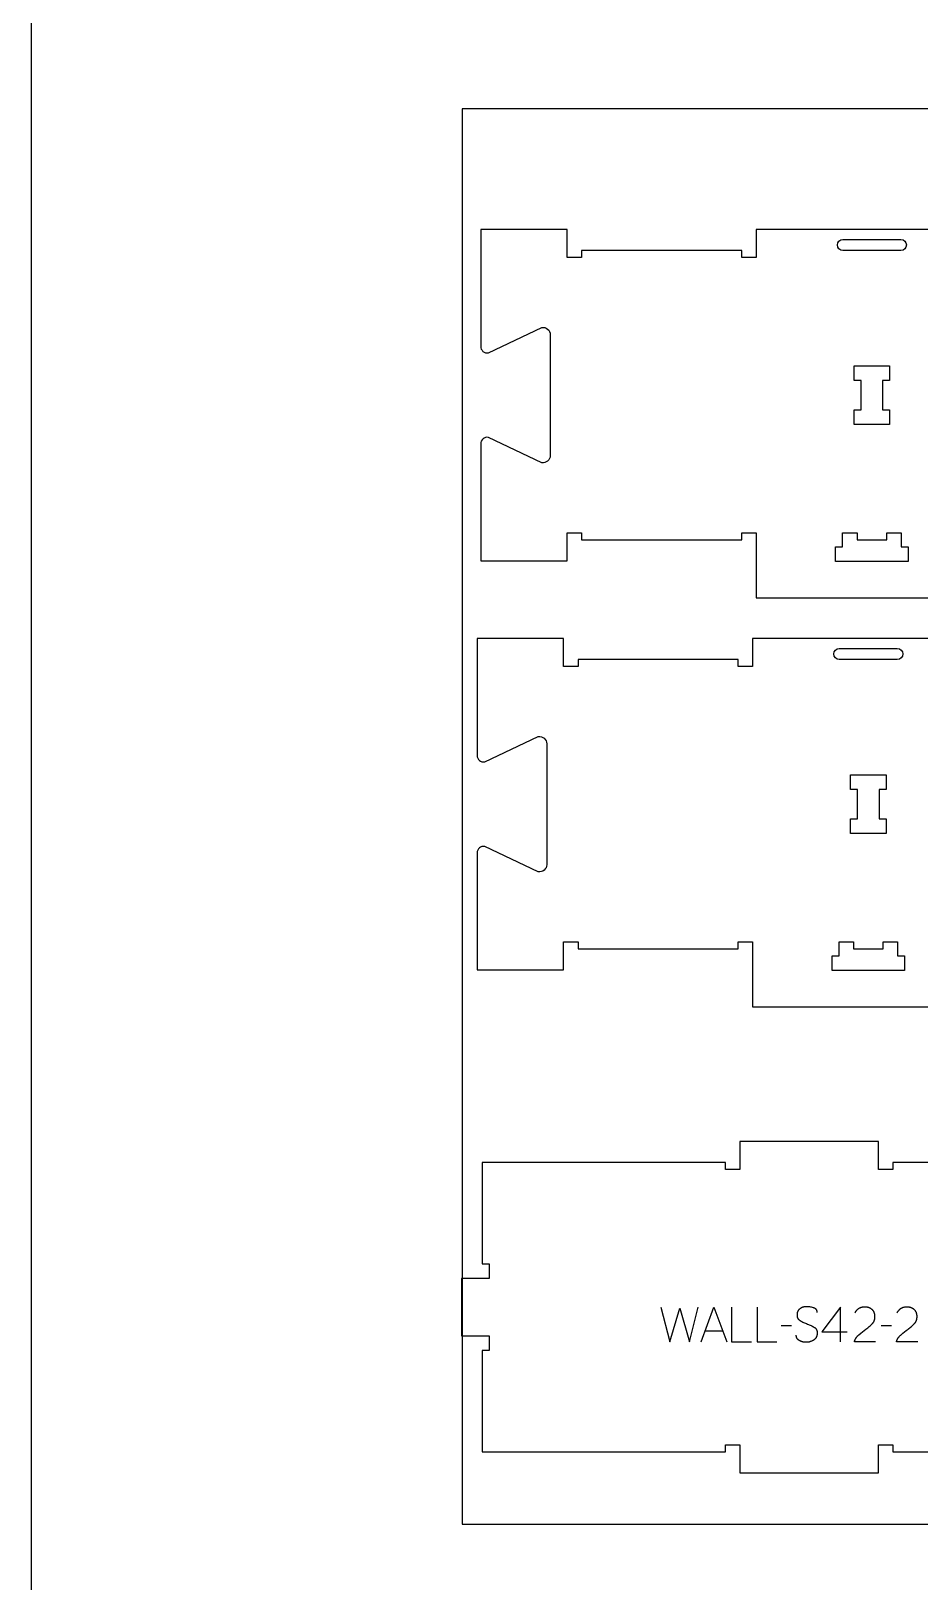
# Model space of a CAD drawing. Extents: x -17068 to -13885, y -19593 to -11999.
# Drawn here: x -17068 to -16302, y -15293 to -13956 of the extents above; entities that cross this region are included whole.
import ezdxf

# ---------------------------------------------------------------- set-up
doc = ezdxf.new("R2010")
doc.units = 0
for name, color, linetype in [('0_SHEET_SPRUCEPLY_2440X122', 1, 'CONTINUOUS'), ('1_ANYTOOL_1MMDEEP_LABELS_S', 2, 'CONTINUOUS'), ('3_ANYTOOL_CUTTHROUGH_INSID', 4, 'CONTINUOUS'), ('4_ANYTOOL_CUTTHROUGH_OUTSI', 5, 'CONTINUOUS'), ('DONOTCUT', 18, 'CONTINUOUS')]:
    doc.layers.add(name, color=color, linetype=linetype)

msp = doc.modelspace()

# ---------------------------------------------------------------- linework, layer by layer
at = {"layer": '0_SHEET_SPRUCEPLY_2440X122'}
msp.add_lwpolyline([(-16696.5, -14023.3), (-16696.5, -15243.3), (-14256.5, -15243.3), (-14256.5, -14023.3)], close=True, dxfattribs=at)
at = {"layer": '1_ANYTOOL_1MMDEEP_LABELS_S'}
for points in [[(-16525.2, -15056.3), (-16517.5, -15086.3), (-16509, -15057.2), (-16500.6, -15086.3), (-16493.1, -15056.3)], [(-16490.5, -15086.3), (-16479.6, -15056.3), (-16468.5, -15086.3)], [(-16464.3, -15056.3), (-16464.3, -15086.3), (-16447.2, -15086.3)], [(-16442.4, -15056.3), (-16442.4, -15086.3), (-16425.3, -15086.3)], [(-16390.5, -15060.9), (-16390.5, -15060.7), (-16390.5, -15060.6), (-16390.5, -15060.5), (-16390.5, -15060.4), (-16390.5, -15060.3), (-16390.5, -15060.3), (-16390.5, -15060.2), (-16390.5, -15060.1), (-16390.5, -15060), (-16390.6, -15059.9), (-16390.6, -15059.8), (-16390.6, -15059.7), (-16390.6, -15059.7), (-16390.6, -15059.6), (-16390.7, -15059.5), (-16390.7, -15059.4), (-16390.7, -15059.3), (-16390.8, -15059.3), (-16390.8, -15059.2), (-16390.8, -15059.1), (-16390.8, -15059), (-16390.9, -15059), (-16390.9, -15058.9), (-16391, -15058.8), (-16391, -15058.8), (-16391, -15058.7), (-16391.1, -15058.6), (-16391.1, -15058.6), (-16391.2, -15058.5), (-16391.2, -15058.4), (-16391.3, -15058.4), (-16391.3, -15058.3), (-16391.4, -15058.3), (-16391.4, -15058.2), (-16391.5, -15058.1), (-16391.6, -15058.1), (-16391.6, -15058), (-16391.7, -15058), (-16391.7, -15057.9), (-16391.8, -15057.9), (-16391.9, -15057.8), (-16391.9, -15057.8), (-16392, -15057.7), (-16392.1, -15057.7), (-16392.2, -15057.6), (-16392.2, -15057.6), (-16392.3, -15057.5), (-16392.4, -15057.5), (-16392.5, -15057.4), (-16392.5, -15057.4), (-16392.6, -15057.3), (-16392.8, -15057.3), (-16393, -15057.2), (-16393.2, -15057.1), (-16393.3, -15057), (-16393.5, -15057), (-16393.7, -15056.9), (-16394.6, -15056.7), (-16395.4, -15056.5), (-16396.1, -15056.3), (-16396.9, -15056.2), (-16397.3, -15056.1), (-16397.7, -15056.1), (-16398, -15056.1), (-16398.4, -15056), (-16398.8, -15056), (-16399.1, -15056), (-16399.5, -15056), (-16399.8, -15056), (-16400, -15056), (-16400.2, -15056), (-16400.4, -15056), (-16400.6, -15056), (-16400.8, -15056), (-16401, -15056), (-16401.2, -15056.1), (-16401.4, -15056.1), (-16401.6, -15056.1), (-16401.7, -15056.1), (-16401.9, -15056.2), (-16402.1, -15056.2), (-16402.3, -15056.3), (-16402.5, -15056.3), (-16402.6, -15056.4), (-16402.8, -15056.4), (-16403, -15056.5), (-16403.2, -15056.5), (-16403.3, -15056.6), (-16403.5, -15056.7), (-16403.7, -15056.7), (-16403.8, -15056.8), (-16404, -15056.9), (-16404.2, -15057), (-16404.3, -15057.1), (-16404.5, -15057.2), (-16404.7, -15057.3), (-16404.8, -15057.4), (-16405, -15057.5), (-16405.1, -15057.6), (-16405.3, -15057.7), (-16405.5, -15057.8), (-16405.6, -15057.9), (-16405.8, -15058), (-16405.9, -15058.1), (-16406, -15058.3), (-16406.2, -15058.4), (-16406.3, -15058.5), (-16406.4, -15058.7), (-16406.6, -15058.8), (-16406.7, -15058.9), (-16406.8, -15059.1), (-16406.9, -15059.2), (-16407, -15059.4), (-16407.1, -15059.5), (-16407.2, -15059.7), (-16407.2, -15059.8), (-16407.3, -15060), (-16407.4, -15060.2), (-16407.5, -15060.3), (-16407.5, -15060.5), (-16407.6, -15060.7), (-16407.7, -15060.8), (-16407.7, -15061), (-16407.8, -15061.2), (-16407.8, -15061.4), (-16407.8, -15061.6), (-16407.9, -15061.8), (-16407.9, -15062), (-16407.9, -15062.2), (-16407.9, -15062.4), (-16407.9, -15062.6), (-16407.9, -15062.8), (-16407.9, -15063), (-16407.9, -15063.2), (-16407.9, -15063.4), (-16407.9, -15063.6), (-16407.9, -15063.8), (-16407.9, -15064), (-16407.8, -15064.2), (-16407.8, -15064.4), (-16407.8, -15064.6), (-16407.7, -15064.8), (-16407.7, -15065), (-16407.6, -15065.2), (-16407.6, -15065.3), (-16407.5, -15065.4), (-16407.5, -15065.5), (-16407.4, -15065.6), (-16407.4, -15065.7), (-16407.4, -15065.8), (-16407.3, -15065.8), (-16407.3, -15065.9), (-16407.2, -15066), (-16407.2, -15066.1), (-16407.1, -15066.1), (-16407.1, -15066.2), (-16407.1, -15066.3), (-16407, -15066.4), (-16407, -15066.4), (-16406.9, -15066.5), (-16406.8, -15066.6), (-16406.8, -15066.7), (-16406.7, -15066.7), (-16406.7, -15066.8), (-16406.6, -15066.9), (-16406.6, -15066.9), (-16406.5, -15067), (-16406.4, -15067.1), (-16406.4, -15067.1), (-16406.2, -15067.3), (-16406.1, -15067.4), (-16405.9, -15067.5), (-16405.8, -15067.6), (-16405.6, -15067.7), (-16405.5, -15067.8), (-16405.3, -15067.9), (-16405.1, -15068), (-16404.4, -15068.4), (-16403.7, -15068.8), (-16402.9, -15069.2), (-16402.2, -15069.5), (-16401.4, -15069.9), (-16400.6, -15070.2), (-16399.8, -15070.5), (-16398.9, -15070.9), (-16398.1, -15071.2), (-16397.3, -15071.5), (-16396.5, -15071.8), (-16395.8, -15072.2), (-16395, -15072.6), (-16394.3, -15073), (-16393.6, -15073.4), (-16392.9, -15073.8), (-16392.7, -15073.9), (-16392.6, -15074), (-16392.4, -15074.1), (-16392.4, -15074.2), (-16392.3, -15074.3), (-16392.2, -15074.3), (-16392.1, -15074.4), (-16392.1, -15074.4), (-16392, -15074.5), (-16391.9, -15074.6), (-16391.9, -15074.6), (-16391.8, -15074.7), (-16391.7, -15074.8), (-16391.7, -15074.8), (-16391.6, -15074.9), (-16391.6, -15075), (-16391.5, -15075.1), (-16391.5, -15075.1), (-16391.4, -15075.2), (-16391.4, -15075.3), (-16391.3, -15075.4), (-16391.3, -15075.4), (-16391.2, -15075.5), (-16391.2, -15075.6), (-16391.1, -15075.7), (-16391.1, -15075.8), (-16391, -15075.8), (-16391, -15075.9), (-16391, -15076), (-16390.9, -15076.1), (-16390.9, -15076.2), (-16390.8, -15076.3), (-16390.8, -15076.4), (-16390.8, -15076.4), (-16390.8, -15076.5), (-16390.7, -15076.6), (-16390.7, -15076.7), (-16390.7, -15076.9), (-16390.6, -15077.1), (-16390.6, -15077.3), (-16390.5, -15077.5), (-16390.5, -15077.7), (-16390.5, -15077.9), (-16390.5, -15078.1), (-16390.5, -15078.3), (-16390.5, -15078.6), (-16390.5, -15078.8), (-16390.5, -15079), (-16390.5, -15079.2), (-16390.5, -15079.5), (-16390.6, -15079.7), (-16390.6, -15079.9), (-16390.6, -15080.1), (-16390.7, -15080.4), (-16390.7, -15080.6), (-16390.8, -15080.8), (-16390.8, -15081), (-16390.9, -15081.2), (-16390.9, -15081.4), (-16391, -15081.6), (-16391.1, -15081.8), (-16391.2, -15081.9), (-16391.3, -15082.1), (-16391.4, -15082.3), (-16391.4, -15082.5), (-16391.5, -15082.7), (-16391.7, -15082.8), (-16391.8, -15083), (-16391.9, -15083.2), (-16392, -15083.3), (-16392.1, -15083.5), (-16392.3, -15083.6), (-16392.4, -15083.8), (-16392.5, -15083.9), (-16392.7, -15084), (-16392.8, -15084.2), (-16393, -15084.3), (-16393.2, -15084.4), (-16393.3, -15084.5), (-16393.5, -15084.7), (-16393.7, -15084.8), (-16394, -15085), (-16394.4, -15085.2), (-16394.8, -15085.4), (-16395.1, -15085.6), (-16395.5, -15085.7), (-16395.9, -15085.9), (-16396.1, -15086), (-16396.3, -15086), (-16396.5, -15086.1), (-16396.7, -15086.2), (-16396.9, -15086.2), (-16397, -15086.3), (-16397.2, -15086.3), (-16397.4, -15086.4), (-16397.6, -15086.4), (-16397.8, -15086.4), (-16398, -15086.5), (-16398.2, -15086.5), (-16398.4, -15086.5), (-16398.6, -15086.6), (-16399, -15086.6), (-16399.5, -15086.6), (-16399.9, -15086.6), (-16400.3, -15086.6), (-16400.7, -15086.6), (-16401.1, -15086.6), (-16401.5, -15086.6), (-16401.9, -15086.5), (-16402.3, -15086.5), (-16402.7, -15086.4), (-16403, -15086.3), (-16403.4, -15086.2), (-16403.8, -15086.1), (-16404.2, -15085.9), (-16404.5, -15085.8), (-16404.9, -15085.6), (-16405.2, -15085.5), (-16405.6, -15085.3), (-16405.9, -15085.1), (-16406.1, -15085), (-16406.3, -15084.9), (-16406.4, -15084.8), (-16406.6, -15084.7), (-16406.7, -15084.6), (-16406.9, -15084.5), (-16407, -15084.3), (-16407.1, -15084.2), (-16407.3, -15084.1), (-16407.4, -15084), (-16407.5, -15083.8), (-16407.6, -15083.7), (-16407.7, -15083.6), (-16407.7, -15083.6), (-16407.8, -15083.5), (-16407.8, -15083.4), (-16407.9, -15083.4), (-16407.9, -15083.3), (-16407.9, -15083.2), (-16408, -15083.1), (-16408, -15083.1), (-16408.1, -15083), (-16408.1, -15082.9), (-16408.2, -15082.8), (-16408.2, -15082.8), (-16408.2, -15082.7), (-16408.3, -15082.6), (-16408.3, -15082.5), (-16408.3, -15082.5), (-16408.4, -15082.4), (-16408.4, -15082.3), (-16408.4, -15082.2), (-16408.5, -15082.1), (-16408.5, -15081.9), (-16408.5, -15081.7), (-16408.6, -15081.5), (-16408.6, -15081.4), (-16408.6, -15081.2), (-16408.7, -15081), (-16408.7, -15080.8), (-16408.7, -15080.6), (-16408.7, -15080.4)], [(-16370.4, -15086.3), (-16370.4, -15056.3), (-16386.4, -15077.6)], [(-16340.2, -15086.3), (-16358.5, -15086.2), (-16358.4, -15085.8), (-16358.3, -15085.5), (-16358.2, -15085.3), (-16358.1, -15085.1), (-16358.1, -15084.9), (-16358, -15084.7), (-16357.9, -15084.5), (-16357.8, -15084.2), (-16357.7, -15084), (-16357.6, -15083.8), (-16357.4, -15083.6), (-16357.3, -15083.4), (-16357.2, -15083.2), (-16357.1, -15083), (-16357, -15082.8), (-16356.8, -15082.6), (-16356.7, -15082.5), (-16356.6, -15082.3), (-16356.4, -15082.1), (-16356.3, -15081.9), (-16356.1, -15081.7), (-16356, -15081.6), (-16355.8, -15081.4), (-16355.7, -15081.2), (-16355.5, -15081), (-16355.4, -15080.9), (-16355.2, -15080.7), (-16355, -15080.5), (-16354.8, -15080.4), (-16354.5, -15080.1), (-16353, -15078.9), (-16351.5, -15077.7), (-16350, -15076.5), (-16348.5, -15075.4), (-16347.7, -15074.8), (-16347, -15074.2), (-16346.3, -15073.7), (-16345.6, -15073.1), (-16344.9, -15072.5), (-16344.3, -15071.9), (-16343.7, -15071.3), (-16343.1, -15070.7), (-16342.9, -15070.5), (-16342.8, -15070.3), (-16342.6, -15070.2), (-16342.5, -15070), (-16342.4, -15069.9), (-16342.3, -15069.7), (-16342.1, -15069.5), (-16342, -15069.3), (-16341.9, -15069.2), (-16341.8, -15069), (-16341.7, -15068.8), (-16341.6, -15068.6), (-16341.5, -15068.5), (-16341.5, -15068.3), (-16341.4, -15068.1), (-16341.3, -15067.9), (-16341.2, -15067.7), (-16341.2, -15067.5), (-16341.1, -15067.3), (-16341, -15067.1), (-16341, -15066.9), (-16340.9, -15066.7), (-16340.9, -15066.5), (-16340.9, -15066.3), (-16340.8, -15066.1), (-16340.8, -15065.9), (-16340.8, -15065.6), (-16340.7, -15065.4), (-16340.7, -15065.2), (-16340.7, -15065), (-16340.7, -15064.8), (-16340.7, -15064.5), (-16340.7, -15064.3), (-16340.7, -15064), (-16340.7, -15063.8), (-16340.7, -15063.6), (-16340.8, -15063.3), (-16340.8, -15063.1), (-16340.8, -15062.9), (-16340.9, -15062.6), (-16340.9, -15062.4), (-16341, -15062.2), (-16341, -15062), (-16341.1, -15061.8), (-16341.1, -15061.6), (-16341.2, -15061.4), (-16341.3, -15061.2), (-16341.3, -15061), (-16341.4, -15060.8), (-16341.5, -15060.6), (-16341.6, -15060.4), (-16341.7, -15060.3), (-16341.8, -15060.1), (-16341.9, -15059.9), (-16342, -15059.7), (-16342.1, -15059.6), (-16342.2, -15059.4), (-16342.4, -15059.3), (-16342.5, -15059.1), (-16342.6, -15059), (-16342.8, -15058.8), (-16342.9, -15058.7), (-16343.1, -15058.5), (-16343.2, -15058.4), (-16343.4, -15058.3), (-16343.6, -15058.2), (-16343.7, -15058), (-16343.9, -15057.9), (-16344.1, -15057.8), (-16344.2, -15057.7), (-16344.4, -15057.6), (-16344.6, -15057.5), (-16344.8, -15057.4), (-16344.9, -15057.3), (-16345.1, -15057.2), (-16345.3, -15057.1), (-16345.5, -15057), (-16345.7, -15057), (-16345.9, -15056.9), (-16346.1, -15056.8), (-16346.3, -15056.8), (-16346.5, -15056.7), (-16346.7, -15056.7), (-16346.9, -15056.6), (-16347.1, -15056.6), (-16347.3, -15056.5), (-16347.6, -15056.5), (-16347.8, -15056.4), (-16348, -15056.4), (-16348.2, -15056.4), (-16348.4, -15056.4), (-16348.7, -15056.3), (-16348.9, -15056.3), (-16349.1, -15056.3), (-16349.6, -15056.3), (-16350, -15056.3), (-16350.3, -15056.3), (-16350.7, -15056.4), (-16351, -15056.4), (-16351.4, -15056.4), (-16351.7, -15056.5), (-16352, -15056.6), (-16352.4, -15056.6), (-16352.7, -15056.7), (-16352.8, -15056.8), (-16353, -15056.8), (-16353.1, -15056.9), (-16353.3, -15056.9), (-16353.4, -15057), (-16353.6, -15057), (-16353.7, -15057.1), (-16353.9, -15057.1), (-16354, -15057.2), (-16354.2, -15057.3), (-16354.3, -15057.4), (-16354.4, -15057.4), (-16354.6, -15057.5), (-16354.7, -15057.6), (-16354.8, -15057.7), (-16355, -15057.7), (-16355.1, -15057.8), (-16355.2, -15057.9), (-16355.3, -15058), (-16355.5, -15058.1), (-16355.6, -15058.2), (-16355.7, -15058.3), (-16355.8, -15058.4), (-16355.9, -15058.5), (-16356.1, -15058.6), (-16356.2, -15058.7), (-16356.3, -15058.8), (-16356.4, -15058.9), (-16356.5, -15059.1), (-16356.6, -15059.2), (-16356.7, -15059.3), (-16356.8, -15059.4), (-16357, -15059.7), (-16357.2, -15059.9), (-16357.4, -15060.2), (-16357.6, -15060.5), (-16357.8, -15060.8), (-16357.9, -15061.1), (-16358.1, -15061.4)], [(-16303.9, -15086.3), (-16322.2, -15086.2), (-16322.1, -15085.8), (-16322, -15085.5), (-16321.9, -15085.3), (-16321.8, -15085.1), (-16321.8, -15084.9), (-16321.7, -15084.7), (-16321.6, -15084.5), (-16321.5, -15084.2), (-16321.4, -15084), (-16321.3, -15083.8), (-16321.1, -15083.6), (-16321, -15083.4), (-16320.9, -15083.2), (-16320.8, -15083), (-16320.7, -15082.8), (-16320.5, -15082.6), (-16320.4, -15082.5), (-16320.3, -15082.3), (-16320.1, -15082.1), (-16320, -15081.9), (-16319.8, -15081.7), (-16319.7, -15081.6), (-16319.5, -15081.4), (-16319.4, -15081.2), (-16319.2, -15081), (-16319.1, -15080.9), (-16318.9, -15080.7), (-16318.7, -15080.5), (-16318.5, -15080.4), (-16318.2, -15080.1), (-16316.7, -15078.9), (-16315.2, -15077.7), (-16313.7, -15076.5), (-16312.2, -15075.4), (-16311.4, -15074.8), (-16310.7, -15074.2), (-16310, -15073.7), (-16309.3, -15073.1), (-16308.6, -15072.5), (-16308, -15071.9), (-16307.4, -15071.3), (-16306.8, -15070.7), (-16306.6, -15070.5), (-16306.5, -15070.3), (-16306.3, -15070.2), (-16306.2, -15070), (-16306.1, -15069.9), (-16306, -15069.7), (-16305.8, -15069.5), (-16305.7, -15069.3), (-16305.6, -15069.2), (-16305.5, -15069), (-16305.4, -15068.8), (-16305.3, -15068.6), (-16305.2, -15068.5), (-16305.2, -15068.3), (-16305.1, -15068.1), (-16305, -15067.9), (-16304.9, -15067.7), (-16304.9, -15067.5), (-16304.8, -15067.3), (-16304.7, -15067.1), (-16304.7, -15066.9), (-16304.6, -15066.7), (-16304.6, -15066.5), (-16304.6, -15066.3), (-16304.5, -15066.1), (-16304.5, -15065.9), (-16304.5, -15065.6), (-16304.4, -15065.4), (-16304.4, -15065.2), (-16304.4, -15065), (-16304.4, -15064.8), (-16304.4, -15064.5), (-16304.4, -15064.3), (-16304.4, -15064), (-16304.4, -15063.8), (-16304.4, -15063.6), (-16304.5, -15063.3), (-16304.5, -15063.1), (-16304.5, -15062.9), (-16304.6, -15062.6), (-16304.6, -15062.4), (-16304.7, -15062.2), (-16304.7, -15062), (-16304.8, -15061.8), (-16304.8, -15061.6), (-16304.9, -15061.4), (-16305, -15061.2), (-16305, -15061), (-16305.1, -15060.8), (-16305.2, -15060.6), (-16305.3, -15060.4), (-16305.4, -15060.3), (-16305.5, -15060.1), (-16305.6, -15059.9), (-16305.7, -15059.7), (-16305.8, -15059.6), (-16305.9, -15059.4), (-16306.1, -15059.3), (-16306.2, -15059.1), (-16306.3, -15059), (-16306.5, -15058.8), (-16306.6, -15058.7), (-16306.8, -15058.5), (-16306.9, -15058.4), (-16307.1, -15058.3), (-16307.3, -15058.2), (-16307.4, -15058), (-16307.6, -15057.9), (-16307.8, -15057.8), (-16307.9, -15057.7), (-16308.1, -15057.6), (-16308.3, -15057.5), (-16308.5, -15057.4), (-16308.6, -15057.3), (-16308.8, -15057.2), (-16309, -15057.1), (-16309.2, -15057), (-16309.4, -15057), (-16309.6, -15056.9), (-16309.8, -15056.8), (-16310, -15056.8), (-16310.2, -15056.7), (-16310.4, -15056.7), (-16310.6, -15056.6), (-16310.8, -15056.6), (-16311, -15056.5), (-16311.3, -15056.5), (-16311.5, -15056.4), (-16311.7, -15056.4), (-16311.9, -15056.4), (-16312.1, -15056.4), (-16312.4, -15056.3), (-16312.6, -15056.3), (-16312.8, -15056.3), (-16313.3, -15056.3), (-16313.7, -15056.3), (-16314, -15056.3), (-16314.4, -15056.4), (-16314.7, -15056.4), (-16315.1, -15056.4), (-16315.4, -15056.5), (-16315.7, -15056.6), (-16316.1, -15056.6), (-16316.4, -15056.7), (-16316.5, -15056.8), (-16316.7, -15056.8), (-16316.8, -15056.9), (-16317, -15056.9), (-16317.1, -15057), (-16317.3, -15057), (-16317.4, -15057.1), (-16317.6, -15057.1), (-16317.7, -15057.2), (-16317.9, -15057.3), (-16318, -15057.4), (-16318.1, -15057.4), (-16318.3, -15057.5), (-16318.4, -15057.6), (-16318.5, -15057.7), (-16318.7, -15057.7), (-16318.8, -15057.8), (-16318.9, -15057.9), (-16319, -15058), (-16319.2, -15058.1), (-16319.3, -15058.2), (-16319.4, -15058.3), (-16319.5, -15058.4), (-16319.6, -15058.5), (-16319.8, -15058.6), (-16319.9, -15058.7), (-16320, -15058.8), (-16320.1, -15058.9), (-16320.2, -15059.1), (-16320.3, -15059.2), (-16320.4, -15059.3), (-16320.5, -15059.4), (-16320.7, -15059.7), (-16320.9, -15059.9), (-16321.1, -15060.2), (-16321.3, -15060.5), (-16321.5, -15060.8), (-16321.6, -15061.1), (-16321.8, -15061.4)], [(-16487, -15076.7), (-16472.1, -15076.7)], [(-16412.7, -15072.4), (-16421.5, -15072.5)], [(-16386.4, -15077.6), (-16364.7, -15077.6)], [(-16326.5, -15072.4), (-16335.3, -15072.5)]]:
    msp.add_lwpolyline(points, dxfattribs=at)
at = {"layer": '3_ANYTOOL_CUTTHROUGH_INSID', "color": 4}
for points in [[(-16368.4, -14135.9), (-16318.4, -14135.9, -1), (-16318.4, -14145.4), (-16368.4, -14145.4, -1)], [(-16371.5, -14488.5), (-16321.5, -14488.5, -1), (-16321.5, -14498), (-16371.5, -14498, -1)]]:
    msp.add_lwpolyline(points, format="xyb", close=True, dxfattribs=at)
for points in [[(-16352.6, -14282.9), (-16352.6, -14257.4), (-16358.6, -14257.4), (-16358.6, -14244.9), (-16328.1, -14244.9), (-16328.1, -14257.4), (-16334.1, -14257.4), (-16334.1, -14282.9), (-16328.1, -14282.9), (-16328.1, -14295.4), (-16358.6, -14295.4), (-16358.6, -14282.9)], [(-16330.6, -14394.9), (-16330.6, -14388.9), (-16318.1, -14388.9), (-16318.1, -14400.9), (-16312.1, -14400.9), (-16312.1, -14413.4), (-16374.6, -14413.4), (-16374.6, -14400.9), (-16368.6, -14400.9), (-16368.6, -14388.9), (-16356.1, -14388.9), (-16356.1, -14394.9)], [(-16355.7, -14635.5), (-16355.7, -14610), (-16361.7, -14610), (-16361.7, -14597.5), (-16331.2, -14597.5), (-16331.2, -14610), (-16337.2, -14610), (-16337.2, -14635.5), (-16331.2, -14635.5), (-16331.2, -14648), (-16361.7, -14648), (-16361.7, -14635.5)], [(-16333.7, -14747.5), (-16333.7, -14741.5), (-16321.2, -14741.5), (-16321.2, -14753.5), (-16315.2, -14753.5), (-16315.2, -14766), (-16377.7, -14766), (-16377.7, -14753.5), (-16371.7, -14753.5), (-16371.7, -14741.5), (-16359.2, -14741.5), (-16359.2, -14747.5)]]:
    msp.add_lwpolyline(points, close=True, dxfattribs=at)
at = {"layer": '4_ANYTOOL_CUTTHROUGH_OUTSI', "color": 5}
for points in [[(-16243.6, -14127.4), (-16443.1, -14127.4), (-16443.1, -14151.4), (-16455.6, -14151.4), (-16455.6, -14145.4), (-16593.6, -14145.4), (-16593.6, -14151.4), (-16606.1, -14151.4), (-16606.1, -14127.4), (-16680.6, -14127.4), (-16680.6, -14228), (-16680.6, -14228, 0.461625), (-16674, -14233.7), (-16628, -14211.8), (-16627.9, -14211.8), (-16627.9, -14211.8, -0.220464), (-16622.9, -14213.2, -0.220464), (-16620.6, -14218), (-16620.6, -14322.2, -0.220464), (-16622.9, -14327, -0.220464), (-16627.9, -14328.4), (-16628, -14328.4), (-16628, -14328.4), (-16674, -14306.5), (-16674, -14306.5, 0.218884), (-16678.6, -14307.8, 0.220464), (-16680.6, -14312.2), (-16680.6, -14389.1), (-16680.6, -14412.9), (-16606.1, -14412.9), (-16606.1, -14388.9), (-16593.6, -14388.9), (-16593.6, -14394.9), (-16455.6, -14394.9), (-16455.6, -14388.9), (-16443.1, -14388.9), (-16443.1, -14444.9), (-16243.6, -14444.9)], [(-16246.7, -14480), (-16446.2, -14480), (-16446.2, -14504), (-16458.7, -14504), (-16458.7, -14498), (-16596.7, -14498), (-16596.7, -14504), (-16609.2, -14504), (-16609.2, -14480), (-16683.7, -14480), (-16683.7, -14580.7), (-16683.7, -14580.7, 0.461625), (-16677.1, -14586.3), (-16631, -14564.5), (-16631, -14564.5), (-16631, -14564.5, -0.220464), (-16625.9, -14565.9, -0.220464), (-16623.7, -14570.6), (-16623.7, -14674.9, -0.220464), (-16625.9, -14679.6, -0.220464), (-16631, -14681), (-16631, -14681), (-16631.1, -14681), (-16677.1, -14659.2), (-16677.1, -14659.2, 0.218884), (-16681.7, -14660.4, 0.220464), (-16683.7, -14664.8), (-16683.7, -14741.7), (-16683.7, -14765.5), (-16609.2, -14765.5), (-16609.2, -14741.5), (-16596.7, -14741.5), (-16596.7, -14747.5), (-16458.7, -14747.5), (-16458.7, -14741.5), (-16446.2, -14741.5), (-16446.2, -14741.7), (-16446.2, -14797.5), (-16246.7, -14797.5)]]:
    msp.add_lwpolyline(points, format="xyb", dxfattribs=at)
msp.add_lwpolyline([(-16115.7, -14931.6), (-16325.2, -14931.6), (-16325.2, -14937.6), (-16337.7, -14937.6), (-16337.7, -14913.6), (-16457.2, -14913.6), (-16457.2, -14937.6), (-16469.7, -14937.6), (-16469.7, -14931.6), (-16679.2, -14931.6), (-16679.2, -15019.1), (-16673.2, -15019.1), (-16673.2, -15031.6), (-16697.2, -15031.6), (-16697.2, -15081.1), (-16673.2, -15081.1), (-16673.2, -15093.6), (-16679.2, -15093.6), (-16679.2, -15181.1), (-16469.7, -15181.1), (-16469.7, -15175.1), (-16457.2, -15175.1), (-16457.2, -15199.1), (-16337.7, -15199.1), (-16337.7, -15175.1), (-16325.2, -15175.1), (-16325.2, -15181.1), (-16115.7, -15181.1)], dxfattribs=at)
at = {"layer": 'DONOTCUT'}
msp.add_lwpolyline([(-17068.2, -19592.7), (-13884.8, -19592.7), (-13884.8, -11999.3), (-17068.2, -11999.3)], close=True, dxfattribs=at)

doc.saveas('drawing.dxf')
